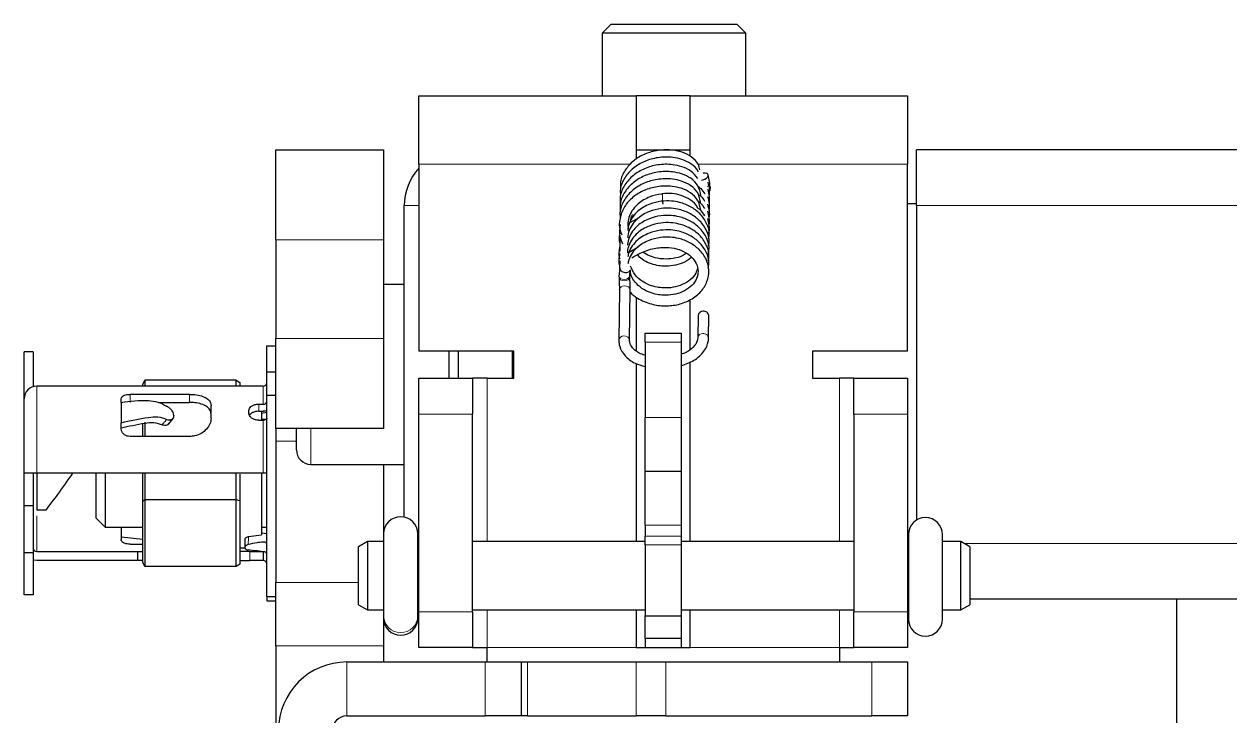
# Model space of a CAD drawing. Header units: millimetres. Extents: x -431 to 638, y -14 to 1990.
# Drawn here: x -346.5 to -279.5, y 31.5 to 70 of the extents above; entities that cross this region are included whole.
import ezdxf

# ---------------------------------------------------------------- set-up
doc = ezdxf.new("R2010")
doc.units = ezdxf.units.MM

msp = doc.modelspace()

# ---------------------------------------------------------------- linework, layer by layer
at = {"color": 7, "linetype": 'Continuous', "lineweight": 25}
for p, q in [((-313.893, 70.025), (-314.393, 69.525)), ((-313.893, 70.025), (-310.089, 70.025)), ((-310.089, 70.025), (-306.893, 70.025)), ((-306.393, 69.525), (-306.893, 70.025)), ((-314.393, 69.525), (-314.393, 66.025)), ((-310.046, 69.525), (-314.393, 69.525)), ((-306.393, 69.525), (-310.046, 69.525)), ((-306.393, 66.025), (-306.393, 69.525)), ((-324.593, 62.225), (-324.593, 66.025)), ((-324.593, 66.025), (-312.493, 66.025)), ((-312.493, 66.025), (-312.493, 62.506)), ((-309.493, 66.025), (-312.493, 66.025)), ((-309.493, 66.025), (-297.393, 66.025)), ((-309.493, 62.683), (-309.493, 66.025)), ((-297.393, 66.025), (-297.393, 62.225)), ((-332.543, 63.025), (-326.543, 63.025)), ((-332.543, 58.025), (-332.543, 63.025)), ((-326.543, 63.025), (-326.543, 58.025)), ((-312.493, 63.025), (-309.493, 63.025)), ((-296.893, 59.925), (-296.893, 63.025)), ((-67.893, 63.025), (-296.893, 63.025)), ((-324.593, 62.225), (-324.593, 51.825)), ((-297.393, 51.825), (-297.393, 62.225)), ((-308.399, 61.167), (-308.495, 61.636)), ((-308.395, 61.089), (-308.399, 61.167)), ((-325.393, 42.588), (-325.393, 59.925)), ((-296.893, 60.025), (-297.393, 60.025)), ((-296.893, 59.925), (-296.893, 42.427)), ((-312.936, 58.924), (-312.417, 59.205)), ((-332.543, 58.025), (-332.543, 52.525)), ((-326.543, 58.025), (-326.543, 52.525)), ((-313.397, 58.063), (-313.41, 57.382)), ((-312.893, 57.337), (-312.376, 57.622)), ((-313.413, 56.464), (-313.454, 55.988)), ((-313.411, 56.854), (-313.417, 56.452)), ((-313.454, 55.988), (-313.45, 55.91)), ((-312.855, 56.022), (-312.829, 56.329)), ((-312.851, 55.943), (-312.855, 56.022)), ((-325.393, 55.525), (-326.543, 55.525)), ((-313.432, 55.228), (-313.464, 52.438)), ((-312.864, 52.431), (-312.832, 55.221)), ((-312.493, 54.838), (-312.493, 51.85)), ((-309.493, 51.923), (-309.493, 54.686)), ((-309.054, 53.81), (-309.069, 52.57)), ((-308.469, 52.563), (-308.454, 53.803)), ((-332.543, 47.525), (-332.543, 52.525)), ((-326.543, 52.525), (-326.543, 47.525)), ((-311.993, 52.825), (-309.993, 52.825)), ((-311.993, 52.325), (-311.993, 52.825)), ((-311.993, 52.325), (-311.993, 48.141)), ((-309.993, 52.825), (-309.993, 52.325)), ((-309.993, 52.325), (-309.993, 48.141)), ((-309.068, 52.582), (-309.069, 52.57)), ((-346.043, 51.783), (-346.543, 51.783)), ((-346.543, 49.175), (-346.543, 51.783)), ((-346.043, 51.783), (-346.043, 49.846)), ((-333.043, 52.125), (-332.543, 52.125)), ((-333.043, 50.658), (-333.043, 52.125)), ((-319.293, 51.825), (-324.593, 51.825)), ((-322.893, 50.325), (-322.893, 51.825)), ((-322.393, 51.825), (-322.393, 50.325)), ((-319.393, 51.825), (-319.393, 50.325)), ((-319.293, 50.325), (-319.293, 51.825)), ((-297.393, 51.825), (-302.693, 51.825)), ((-302.693, 51.825), (-302.693, 50.325)), ((-312.493, 51.14), (-312.493, 41.225)), ((-309.493, 41.225), (-309.493, 51.224)), ((-333.043, 49.348), (-333.043, 50.658)), ((-332.543, 50.658), (-333.043, 50.658)), ((-324.593, 50.325), (-321.593, 50.325)), ((-324.593, 48.325), (-324.593, 50.325)), ((-321.593, 50.325), (-321.593, 48.325)), ((-320.793, 50.325), (-321.593, 50.325)), ((-320.793, 50.325), (-319.293, 50.325)), ((-302.693, 50.325), (-301.193, 50.325)), ((-300.393, 50.325), (-301.193, 50.325)), ((-300.393, 48.325), (-300.393, 50.325)), ((-300.393, 50.325), (-297.393, 50.325)), ((-297.393, 50.325), (-297.393, 48.325)), ((-340.243, 49.875), (-345.843, 49.875)), ((-333.243, 49.875), (-340.243, 49.875)), ((-339.943, 49.971), (-339.828, 50.218)), ((-339.943, 49.875), (-339.943, 49.971)), ((-339.828, 50.218), (-339.828, 49.875)), ((-334.743, 50.218), (-339.828, 50.218)), ((-334.743, 49.875), (-334.743, 50.218)), ((-334.743, 50.218), (-334.543, 50.076)), ((-334.543, 50.076), (-334.543, 49.875)), ((-346.543, 45.025), (-346.543, 49.175)), ((-341.143, 48.974), (-341.143, 49.186)), ((-341.143, 48.974), (-341.143, 47.842)), ((-337.343, 49.421), (-340.643, 49.421)), ((-339.063, 48.968), (-337.343, 48.968)), ((-333.043, 38.167), (-333.043, 49.348)), ((-332.543, 49.348), (-333.043, 49.348)), ((-336.143, 48.099), (-336.143, 48.777)), ((-334.043, 48.395), (-334.043, 48.514)), ((-333.493, 48.873), (-333.243, 48.873)), ((-333.493, 48.477), (-333.243, 48.477)), ((-333.343, 48.477), (-333.343, 47.978)), ((-333.043, 48.402), (-333.343, 48.359)), ((-324.593, 37.325), (-324.593, 48.325)), ((-321.593, 37.325), (-321.593, 48.325)), ((-300.393, 48.325), (-300.393, 37.325)), ((-297.393, 48.325), (-297.393, 37.325)), ((-341.143, 47.517), (-341.143, 47.842)), ((-339.943, 47.075), (-339.943, 47.804)), ((-339.828, 47.865), (-339.828, 47.075)), ((-338.533, 47.743), (-338.496, 47.789)), ((-338.493, 47.787), (-338.26, 48.081)), ((-338.216, 48.247), (-338.216, 48.218)), ((-333.493, 47.978), (-333.243, 47.978)), ((-333.085, 48.025), (-333.343, 48.025)), ((-311.993, 45.141), (-311.993, 48.141)), ((-309.993, 48.141), (-309.993, 45.141)), ((-337.343, 47.075), (-340.643, 47.075)), ((-326.543, 47.525), (-332.543, 47.525)), ((-332.543, 47.525), (-332.543, 46.813)), ((-331.393, 46.325), (-331.393, 47.525)), ((-332.543, 46.813), (-332.543, 38.955)), ((-345.843, 45.025), (-346.543, 45.025)), ((-346.543, 43.219), (-346.543, 45.025)), ((-346.043, 45.025), (-346.043, 43.219)), ((-343.843, 45.025), (-345.843, 45.025)), ((-333.243, 45.025), (-343.843, 45.025)), ((-342.543, 42.525), (-342.543, 45.025)), ((-342.043, 45.025), (-342.043, 42.025)), ((-339.915, 45.025), (-339.943, 44.997)), ((-339.943, 43.457), (-339.943, 44.997)), ((-339.828, 45.025), (-339.828, 43.557)), ((-334.743, 43.557), (-334.743, 45.025)), ((-334.543, 44.979), (-334.543, 43.499)), ((-333.343, 45.025), (-333.343, 41.603)), ((-333.043, 45.025), (-333.243, 45.025)), ((-330.593, 45.525), (-325.393, 45.525)), ((-326.543, 45.525), (-326.543, 41.721)), ((-311.993, 45.141), (-309.993, 45.141)), ((-311.993, 42.141), (-311.993, 45.141)), ((-309.993, 45.141), (-309.993, 42.141)), ((-346.043, 43.219), (-346.543, 43.219)), ((-346.543, 40.609), (-346.543, 43.219)), ((-346.043, 43.219), (-346.043, 40.609)), ((-345.343, 42.976), (-345.843, 42.976)), ((-339.828, 43.557), (-339.943, 43.457)), ((-339.943, 40.079), (-339.943, 43.457)), ((-339.828, 43.557), (-339.828, 39.833)), ((-334.743, 43.557), (-339.828, 43.557)), ((-334.743, 39.833), (-334.743, 43.557)), ((-334.543, 43.499), (-334.743, 43.557)), ((-334.543, 43.499), (-334.543, 39.975)), ((-342.543, 42.525), (-342.043, 42.025)), ((-342.043, 42.025), (-339.943, 42.025)), ((-341.143, 42.025), (-341.143, 41.484)), ((-334.057, 41.502), (-333.343, 41.603)), ((-333.343, 42.025), (-333.043, 42.025)), ((-333.043, 41.649), (-333.343, 41.692)), ((-326.545, 41.66), (-326.545, 37.069)), ((-324.645, 37.069), (-324.645, 41.66)), ((-311.993, 42.141), (-311.993, 41.524)), ((-309.993, 42.141), (-309.993, 41.524)), ((-297.355, 41.612), (-297.355, 36.912)), ((-295.455, 36.912), (-295.455, 41.612)), ((-341.143, 41.484), (-341.143, 41.32)), ((-341.143, 41.484), (-339.943, 41.366)), ((-340.643, 41.083), (-339.943, 41.083)), ((-334.243, 40.863), (-334.243, 40.938)), ((-327.443, 41.225), (-327.943, 40.937)), ((-327.943, 37.714), (-327.943, 40.937)), ((-326.545, 41.225), (-327.443, 41.225)), ((-327.443, 41.225), (-327.443, 37.425)), ((-324.593, 41.225), (-324.645, 41.225)), ((-311.993, 41.225), (-321.593, 41.225)), ((-311.993, 41.041), (-311.993, 41.524)), ((-311.993, 41.041), (-311.993, 37.099)), ((-309.993, 41.524), (-309.993, 41.041)), ((-300.393, 41.225), (-309.993, 41.225)), ((-309.993, 41.041), (-309.993, 37.099)), ((-297.355, 41.225), (-297.393, 41.225)), ((-294.443, 41.225), (-295.455, 41.225)), ((-293.943, 40.937), (-294.443, 41.225)), ((-294.443, 39.325), (-294.443, 41.225)), ((-293.943, 40.937), (-293.943, 39.325)), ((-346.543, 38.268), (-346.543, 40.609)), ((-346.043, 40.609), (-346.543, 40.609)), ((-346.043, 40.609), (-346.043, 38.268)), ((-345.843, 40.675), (-340.243, 40.675)), ((-340.243, 40.675), (-340.243, 40.175)), ((-340.243, 40.675), (-339.943, 40.675)), ((-334.543, 40.875), (-334.243, 40.875)), ((-333.993, 40.675), (-334.543, 40.675)), ((-333.993, 40.675), (-333.243, 40.675)), ((-333.243, 40.675), (-333.243, 40.175)), ((-340.243, 40.175), (-345.843, 40.175)), ((-339.943, 40.175), (-340.243, 40.175)), ((-339.828, 39.833), (-339.943, 40.079)), ((-334.743, 39.833), (-339.828, 39.833)), ((-334.543, 39.975), (-334.743, 39.833)), ((-334.543, 40.175), (-333.993, 40.175)), ((-333.243, 40.175), (-333.993, 40.175)), ((-332.543, 35.419), (-332.543, 38.955)), ((-294.443, 37.425), (-294.443, 39.325)), ((-293.943, 39.325), (-293.943, 37.714)), ((-346.043, 38.268), (-346.543, 38.268)), ((-333.043, 38.167), (-332.543, 38.167)), ((-333.043, 38.167), (-333.043, 37.925)), ((-333.043, 37.925), (-332.543, 37.925)), ((-327.943, 37.714), (-327.443, 37.425)), ((-294.443, 37.425), (-293.943, 37.714)), ((-70.743, 38.025), (-293.943, 38.025)), ((-282.443, 38.025), (-282.443, 24.625)), ((-327.443, 37.425), (-326.545, 37.425)), ((-326.545, 37.069), (-326.545, 36.96)), ((-326.543, 36.899), (-326.543, 35.419)), ((-324.645, 37.425), (-324.593, 37.425)), ((-324.645, 36.96), (-324.645, 37.069)), ((-324.593, 35.325), (-324.593, 37.325)), ((-321.593, 37.425), (-311.993, 37.425)), ((-321.593, 37.325), (-321.593, 35.325)), ((-312.493, 37.425), (-312.493, 35.325)), ((-311.993, 37.099), (-309.993, 37.099)), ((-311.993, 35.825), (-311.993, 37.099)), ((-309.993, 37.425), (-300.393, 37.425)), ((-309.993, 37.099), (-309.993, 35.825)), ((-309.493, 35.325), (-309.493, 37.425)), ((-300.393, 35.325), (-300.393, 37.325)), ((-297.393, 37.425), (-297.355, 37.425)), ((-297.393, 37.325), (-297.393, 35.325)), ((-295.455, 37.425), (-294.443, 37.425)), ((-309.993, 35.825), (-311.993, 35.825)), ((-311.993, 35.825), (-311.993, 35.325)), ((-309.993, 35.825), (-309.993, 35.325)), ((-332.543, 35.419), (-332.543, 30.802)), ((-326.543, 35.419), (-326.543, 34.525)), ((-321.593, 35.325), (-324.593, 35.325)), ((-321.593, 35.325), (-320.793, 35.325)), ((-320.793, 34.525), (-320.793, 35.325)), ((-312.493, 35.325), (-311.993, 35.325)), ((-311.993, 35.325), (-309.993, 35.325)), ((-309.993, 35.325), (-309.493, 35.325)), ((-301.193, 35.325), (-301.193, 34.525)), ((-301.193, 35.325), (-300.393, 35.325)), ((-297.393, 35.325), (-300.393, 35.325)), ((-328.593, 34.525), (-320.893, 34.525)), ((-320.893, 34.525), (-318.893, 34.525)), ((-318.893, 34.525), (-318.893, 31.525)), ((-318.893, 34.525), (-318.532, 34.525)), ((-318.532, 34.525), (-312.491, 34.525)), ((-312.491, 34.525), (-310.852, 34.525)), ((-310.852, 34.525), (-299.393, 34.525)), ((-299.393, 34.525), (-297.393, 34.525)), ((-297.393, 34.525), (-297.393, 31.525)), ((-328.593, 31.525), (-320.893, 31.525)), ((-318.893, 31.525), (-320.893, 31.525)), ((-318.532, 31.525), (-318.893, 31.525)), ((-318.532, 31.525), (-312.491, 31.525)), ((-310.852, 31.525), (-312.491, 31.525)), ((-310.852, 31.525), (-299.393, 31.525)), ((-297.393, 31.525), (-299.393, 31.525))]:
    msp.add_line(p, q, dxfattribs=at)
at = {"color": 8, "linetype": 'Continuous', "lineweight": 18}
for p, q in [((-312.807, 62.225), (-324.593, 62.225)), ((-297.393, 62.225), (-309.044, 62.225)), ((-324.593, 59.925), (-325.393, 59.925)), ((-67.893, 59.925), (-296.893, 59.925)), ((-326.543, 58.025), (-332.543, 58.025)), ((-332.543, 52.525), (-326.543, 52.525)), ((-309.993, 52.325), (-311.993, 52.325)), ((-320.793, 41.225), (-320.793, 50.325)), ((-301.193, 50.325), (-301.193, 41.225)), ((-345.843, 49.875), (-345.843, 45.025)), ((-333.243, 48.873), (-333.243, 49.875)), ((-340.643, 49.421), (-340.643, 48.968)), ((-337.343, 48.968), (-337.343, 49.421)), ((-333.493, 48.873), (-333.493, 48.477)), ((-321.593, 48.325), (-324.593, 48.325)), ((-297.393, 48.325), (-300.393, 48.325)), ((-333.243, 45.025), (-333.243, 47.978)), ((-311.993, 48.141), (-309.993, 48.141)), ((-330.593, 47.525), (-330.593, 45.525)), ((-331.393, 46.813), (-332.543, 46.813)), ((-345.843, 42.666), (-345.843, 40.675)), ((-309.993, 42.141), (-311.993, 42.141)), ((-311.993, 41.524), (-309.993, 41.524)), ((-309.993, 41.041), (-311.993, 41.041)), ((-70.417, 41.125), (-294.27, 41.125)), ((-333.993, 40.175), (-333.993, 40.675)), ((-332.543, 38.955), (-327.943, 38.955)), ((-324.593, 37.325), (-321.593, 37.325)), ((-320.793, 35.325), (-320.793, 37.425)), ((-301.193, 37.425), (-301.193, 35.325)), ((-300.393, 37.325), (-297.393, 37.325)), ((-326.543, 35.419), (-332.543, 35.419)), ((-312.493, 35.325), (-320.793, 35.325)), ((-301.193, 35.325), (-309.493, 35.325)), ((-328.593, 31.525), (-328.593, 34.525)), ((-320.893, 31.525), (-320.893, 34.525)), ((-318.532, 34.525), (-318.532, 31.525)), ((-312.491, 31.525), (-312.491, 34.525)), ((-310.852, 34.525), (-310.852, 31.525)), ((-299.393, 31.525), (-299.393, 34.525))]:
    msp.add_line(p, q, dxfattribs=at)
at = {"color": 7, "linetype": 'Continuous', "lineweight": 25, "flags": 128}
for points in [[(-308.868, 61.343), (-308.78, 61.351), (-308.669, 61.389), (-308.575, 61.449), (-308.511, 61.522), (-308.489, 61.598), (-308.51, 61.665), (-308.572, 61.712), (-308.665, 61.732), (-308.776, 61.723), (-308.776, 61.723)], [(-333.043, 48.5), (-333.107, 48.487), (-333.243, 48.477)], [(-333.043, 48.1), (-333.047, 48.076), (-333.059, 48.053), (-333.077, 48.032), (-333.102, 48.014), (-333.132, 47.998), (-333.167, 47.987), (-333.204, 47.98), (-333.243, 47.978)], [(-345.843, 40.175), (-345.98, 40.189), (-346.043, 40.205)]]:
    msp.add_lwpolyline(points, dxfattribs=at)
at = {"color": 8, "linetype": 'Continuous', "lineweight": 18, "flags": 128}
for points in [[(-313.454, 55.988), (-313.432, 55.925), (-313.368, 55.867), (-313.271, 55.83), (-313.157, 55.819)], [(-313.45, 55.91), (-313.428, 55.847), (-313.364, 55.789), (-313.267, 55.751), (-313.152, 55.74)], [(-313.157, 55.819), (-313.042, 55.836), (-312.944, 55.88), (-312.879, 55.942), (-312.855, 56.014), (-312.855, 56.021)], [(-313.152, 55.74), (-313.038, 55.758), (-312.94, 55.801), (-312.874, 55.864), (-312.851, 55.935), (-312.851, 55.943)], [(-313.145, 55.46), (-313.029, 55.445), (-312.929, 55.397), (-312.86, 55.323), (-312.832, 55.233), (-312.832, 55.221)], [(-313.177, 52.67), (-313.062, 52.656), (-312.962, 52.608), (-312.892, 52.533), (-312.865, 52.444), (-312.864, 52.434)]]:
    msp.add_lwpolyline(points, dxfattribs=at)
at = {"color": 7, "linetype": 'Continuous', "lineweight": 25}
for centre, radius, start, end in [((-322.293, 59.925), 3.1, 137.89655, 180), ((-309.986, 60.185), 1.046, 179.97298, 189.73536), ((-308.788, 53.774), 0.269, 85.56913, 172.30264), ((-308.726, 53.771), 0.273, 6.61508, 98.74019), ((-345.843, 49.175), 0.7, 90, 180), ((-333.243, 50.075), 0.2, 270, 0), ((-333.225, 49.055), 0.183, 264.18756, 352.66613), ((-330.593, 46.325), 0.8, 180, 270), ((-325.595, 41.66), 0.95, 0, 180), ((-296.405, 41.612), 0.95, 0, 180), ((-333.143, 41.944), 0.0996, 3.92792, 54.46683), ((-345.843, 40.875), 0.2, 180, 270), ((-333.243, 39.975), 0.2, 0, 90), ((-325.595, 36.96), 0.95, 180, 0), ((-296.405, 36.912), 0.95, 180, 0), ((-328.593, 30.725), 3.8, 90, 180), ((-328.593, 30.725), 0.8, 90, 180)]:
    msp.add_arc(centre, radius, start, end, dxfattribs=at)
at = {"color": 8, "linetype": 'Continuous', "lineweight": 18}
for centre, radius, start, end in [((-308.593, 61.181), 0.194, 281.16678, 355.78028), ((-308.542, 61.086), 0.147, 305.37952, 0.99151), ((-305.243, 60.49), 5.797, 179.23853, 183.01816), ((-313.166, 55.192), 0.269, 85.56913, 172.30264), ((-313.198, 52.402), 0.269, 85.57069, 172.28471), ((-308.801, 52.531), 0.272, 85.84851, 169.10635), ((-308.74, 52.531), 0.273, 6.62516, 98.73922), ((-325.617, 37.091), 0.929, 181.38421, 271.32035), ((-325.574, 37.091), 0.929, 268.67965, 358.61579)]:
    msp.add_arc(centre, radius, start, end, dxfattribs=at)
at = {"color": 7, "linetype": 'Continuous', "lineweight": 25}
for points, knots in [([(-309.044, 61.804), (-309.047, 61.812), (-309.102, 61.998), (-309.417, 62.248), (-309.906, 62.502), (-310.54, 62.638), (-311.27, 62.628), (-312.034, 62.413), (-312.676, 62.032), (-313.148, 61.496), (-313.396, 60.965), (-313.378, 60.631), (-313.372, 60.525)], [0, 0, 0, 0, 0.0049932, 0.1184, 0.2199179, 0.3054222, 0.4406214, 0.56324, 0.6855922, 0.8102433, 0.9399247, 1, 1, 1, 1]), ([(-308.947, 61.907), (-308.972, 62.018), (-309.037, 62.311), (-309.399, 62.653), (-309.899, 62.903), (-310.53, 63.041), (-311.261, 63.031), (-312.024, 62.818), (-312.668, 62.437), (-313.142, 61.903), (-313.397, 61.347), (-313.375, 60.986), (-313.368, 60.854)], [0, 0, 0, 0, 0.063333, 0.16851, 0.262688, 0.342003, 0.46736, 0.58109, 0.694609, 0.810179, 0.930447, 1, 1, 1, 1]), ([(-308.892, 60.472), (-308.932, 60.665), (-309.01, 61.043), (-309.421, 61.452), (-309.927, 61.698), (-310.559, 61.834), (-311.29, 61.82), (-312.052, 61.604), (-312.693, 61.22), (-313.163, 60.683), (-313.414, 60.128), (-313.39, 59.77), (-313.381, 59.64)], [0, 0, 0, 0, 0.105289, 0.205903, 0.295917, 0.37175, 0.491758, 0.600525, 0.708989, 0.819647, 0.934706, 1, 1, 1, 1]), ([(-309.063, 61.432), (-309.18, 61.579), (-309.403, 61.859), (-309.92, 62.098), (-310.548, 62.237), (-311.281, 62.224), (-312.043, 62.009), (-312.684, 61.626), (-313.156, 61.089), (-313.408, 60.534), (-313.385, 60.175), (-313.377, 60.045)], [0, 0, 0, 0, 0.111414, 0.212113, 0.296936, 0.431116, 0.552769, 0.67412, 0.797839, 0.926514, 1, 1, 1, 1]), ([(-308.897, 60.069), (-308.938, 60.263), (-309.017, 60.643), (-309.43, 61.052), (-309.936, 61.296), (-310.568, 61.431), (-311.3, 61.417), (-312.061, 61.199), (-312.701, 60.814), (-313.17, 60.276), (-313.419, 59.721), (-313.395, 59.364), (-313.386, 59.235)], [0, 0, 0, 0, 0.105884, 0.20648, 0.296453, 0.37226, 0.492276, 0.601015, 0.709415, 0.82009, 0.935131, 1, 1, 1, 1]), ([(-308.419, 60.525), (-308.41, 60.629), (-308.39, 60.862), (-308.457, 61.092), (-308.495, 61.221)], [0, 0, 0, 0, 0.4433746, 1, 1, 1, 1]), ([(-308.383, 60.947), (-308.383, 60.947), (-308.383, 60.947), (-308.386, 60.968), (-308.39, 61.012), (-308.393, 61.063), (-308.395, 61.089)], [0, 0, 0, 0, 0.09133, 0.306343, 0.65458, 1, 1, 1, 1]), ([(-308.902, 59.666), (-308.943, 59.862), (-309.023, 60.242), (-309.438, 60.651), (-309.945, 60.895), (-310.578, 61.029), (-311.31, 61.013), (-312.071, 60.794), (-312.707, 60.408), (-313.187, 59.869), (-313.428, 59.225), (-313.458, 58.668), (-313.324, 58.376), (-313.287, 58.294)], [0, 0, 0, 0, 0.097442, 0.189485, 0.271783, 0.341134, 0.450972, 0.550456, 0.6496, 0.750897, 0.856158, 0.95975, 1, 1, 1, 1]), ([(-311.04, 60.569), (-311.057, 60.568), (-311.294, 60.551), (-311.78, 60.421), (-312.326, 60.11), (-312.688, 59.717), (-312.886, 59.352), (-312.969, 58.963), (-312.951, 58.739), (-312.941, 58.625)], [0, 0, 0, 0, 0.015165, 0.21726, 0.450342, 0.58255, 0.720623, 0.859229, 1, 1, 1, 1]), ([(-309.081, 59.805), (-309.083, 59.812), (-309.141, 59.997), (-309.46, 60.246), (-309.952, 60.492), (-310.493, 60.615), (-310.855, 60.595), (-311.037, 60.584)], [0, 0, 0, 0, 0.01249, 0.301593, 0.560015, 0.777814, 1, 1, 1, 1]), ([(-309.044, 60.992), (-308.996, 60.952), (-308.842, 60.826), (-308.747, 60.675), (-308.681, 60.572)], [0, 0, 0, 0, 0.3180891, 1, 1, 1, 1]), ([(-308.975, 60.525), (-308.953, 60.507), (-308.827, 60.401), (-308.75, 60.274), (-308.686, 60.17)], [0, 0, 0, 0, 0.174816, 1, 1, 1, 1]), ([(-308.43, 59.66), (-308.418, 59.786), (-308.396, 60.038), (-308.468, 60.289), (-308.504, 60.415)], [0, 0, 0, 0, 0.4974852, 1, 1, 1, 1]), ([(-308.425, 60.063), (-308.414, 60.187), (-308.391, 60.44), (-308.463, 60.69), (-308.5, 60.818)], [0, 0, 0, 0, 0.4922147, 1, 1, 1, 1]), ([(-308.413, 60.736), (-308.407, 60.745), (-308.393, 60.768), (-308.382, 60.805), (-308.375, 60.839), (-308.371, 60.87), (-308.369, 60.898), (-308.368, 60.929), (-308.368, 60.943)], [0, 0, 0, 0, 0.0974178, 0.2586614, 0.3843062, 0.5179778, 0.7671534, 1, 1, 1, 1]), ([(-308.478, 57.668), (-308.46, 57.748), (-308.394, 58.038), (-308.549, 58.541), (-308.917, 59.08), (-309.458, 59.481), (-310.019, 59.704), (-310.573, 59.794), (-311.14, 59.777), (-311.799, 59.617), (-312.343, 59.299), (-312.706, 58.905), (-312.896, 58.542), (-312.968, 58.267), (-312.962, 58.145), (-312.962, 58.137)], [0, 0, 0, 0, 0.0427725, 0.1546872, 0.2643743, 0.3632218, 0.4607896, 0.5258585, 0.6064299, 0.6994983, 0.8069872, 0.8679354, 0.9315648, 0.9954165, 1, 1, 1, 1]), ([(-308.473, 58.07), (-308.455, 58.149), (-308.389, 58.438), (-308.542, 58.94), (-308.91, 59.48), (-309.449, 59.882), (-310.009, 60.106), (-310.563, 60.196), (-311.13, 60.18), (-311.79, 60.022), (-312.334, 59.704), (-312.697, 59.311), (-312.888, 58.948), (-312.961, 58.672), (-312.956, 58.548), (-312.956, 58.538)], [0, 0, 0, 0, 0.042308, 0.15415, 0.2638, 0.362621, 0.46011, 0.525142, 0.605685, 0.698744, 0.806146, 0.867056, 0.930656, 0.994491, 1, 1, 1, 1]), ([(-309.116, 60.241), (-309.046, 60.185), (-308.869, 60.043), (-308.758, 59.871), (-308.69, 59.767)], [0, 0, 0, 0, 0.391046, 1, 1, 1, 1]), ([(-309.081, 59.805), (-309.026, 59.761), (-308.863, 59.629), (-308.762, 59.47), (-308.695, 59.364)], [0, 0, 0, 0, 0.334031, 1, 1, 1, 1]), ([(-308.434, 59.257), (-308.434, 59.257), (-308.386, 59.378), (-308.416, 59.639), (-308.478, 59.888), (-308.509, 60.012)], [0, 0, 0, 0, 0.000172, 0.502667, 1, 1, 1, 1]), ([(-308.483, 57.267), (-308.465, 57.348), (-308.4, 57.638), (-308.555, 58.142), (-308.925, 58.68), (-309.467, 59.081), (-310.028, 59.303), (-310.583, 59.391), (-311.15, 59.373), (-311.809, 59.213), (-312.352, 58.894), (-312.714, 58.499), (-312.903, 58.136), (-312.974, 57.862), (-312.969, 57.742), (-312.968, 57.736)], [0, 0, 0, 0, 0.043237, 0.155226, 0.264949, 0.363826, 0.461472, 0.526578, 0.607178, 0.700257, 0.807834, 0.868821, 0.932479, 0.996349, 1, 1, 1, 1]), ([(-312.795, 59.001), (-312.795, 59.087), (-312.795, 59.241), (-312.708, 59.378), (-312.67, 59.437)], [0, 0, 0, 0, 0.563743, 1, 1, 1, 1]), ([(-308.457, 58.42), (-308.452, 58.433), (-308.398, 58.567), (-308.425, 58.838), (-308.488, 59.085), (-308.518, 59.206)], [0, 0, 0, 0, 0.051584, 0.533192, 1, 1, 1, 1]), ([(-308.438, 58.856), (-308.438, 58.857), (-308.391, 58.978), (-308.421, 59.239), (-308.483, 59.486), (-308.514, 59.609)], [0, 0, 0, 0, 0.002516, 0.506423, 1, 1, 1, 1]), ([(-313.392, 58.466), (-313.438, 58.236), (-313.485, 58.002), (-313.404, 57.783), (-313.402, 57.779)], [0, 0, 0, 0, 0.985359, 1, 1, 1, 1]), ([(-313.388, 58.869), (-313.418, 58.642), (-313.468, 58.271), (-313.312, 57.923), (-313.252, 57.788)], [0, 0, 0, 0, 0.6127359, 1, 1, 1, 1]), ([(-308.487, 56.865), (-308.469, 56.947), (-308.405, 57.239), (-308.561, 57.743), (-308.933, 58.28), (-309.476, 58.68), (-310.037, 58.901), (-310.593, 58.989), (-311.16, 58.97), (-311.818, 58.808), (-312.361, 58.488), (-312.722, 58.093), (-312.911, 57.729), (-312.982, 57.443), (-312.974, 57.311), (-312.973, 57.293)], [0, 0, 0, 0, 0.0433643, 0.1545619, 0.2634749, 0.3616169, 0.4585878, 0.5232278, 0.6032337, 0.6956034, 0.8024385, 0.8629931, 0.9261889, 0.9895827, 1, 1, 1, 1]), ([(-308.492, 56.464), (-308.474, 56.546), (-308.41, 56.839), (-308.568, 57.343), (-308.941, 57.88), (-309.485, 58.279), (-310.047, 58.5), (-310.603, 58.586), (-311.17, 58.566), (-311.827, 58.404), (-312.372, 58.082), (-312.726, 57.689), (-312.908, 57.363), (-312.94, 57.158), (-312.953, 57.078)], [0, 0, 0, 0, 0.04529, 0.16028, 0.272871, 0.374324, 0.474616, 0.541455, 0.624163, 0.719631, 0.830128, 0.892746, 0.958084, 1, 1, 1, 1]), ([(-312.833, 55.106), (-312.828, 55.1), (-312.722, 54.966), (-312.335, 54.712), (-311.693, 54.42), (-310.894, 54.315), (-310.132, 54.4), (-309.432, 54.674), (-308.869, 55.117), (-308.517, 55.691), (-308.412, 56.322), (-308.565, 56.943), (-308.951, 57.481), (-309.493, 57.879), (-310.056, 58.098), (-310.612, 58.184), (-311.18, 58.163), (-311.837, 58), (-312.381, 57.677), (-312.734, 57.283), (-312.913, 56.963), (-312.944, 56.764), (-312.956, 56.689)], [0, 0, 0, 0, 0.002052, 0.044802, 0.111657, 0.171853, 0.231635, 0.292253, 0.355355, 0.417763, 0.478389, 0.541427, 0.60313, 0.658728, 0.713717, 0.750355, 0.795682, 0.847989, 0.908576, 0.942903, 0.978714, 1, 1, 1, 1]), ([(-313.406, 57.257), (-313.453, 57.023), (-313.5, 56.786), (-313.416, 56.564), (-313.415, 56.562)], [0, 0, 0, 0, 0.991326, 1, 1, 1, 1]), ([(-313.402, 57.66), (-313.448, 57.427), (-313.495, 57.191), (-313.412, 56.97), (-313.411, 56.968)], [0, 0, 0, 0, 0.989365, 1, 1, 1, 1]), ([(-312.729, 57.025), (-312.582, 57.112), (-312.21, 57.332), (-311.672, 57.519), (-311.156, 57.592), (-310.732, 57.609), (-310.237, 57.539), (-309.718, 57.321), (-309.319, 56.996), (-309.081, 56.598), (-309.028, 56.173), (-309.156, 55.755), (-309.459, 55.386), (-309.903, 55.113), (-310.425, 54.955), (-310.914, 54.924), (-311.363, 54.976), (-311.777, 55.095), (-312.21, 55.317), (-312.588, 55.67), (-312.822, 56.041), (-312.815, 56.281), (-312.813, 56.344)], [0, 0, 0, 0, 0.055596, 0.140078, 0.172952, 0.200821, 0.255696, 0.31011, 0.365013, 0.421726, 0.477431, 0.531435, 0.587776, 0.643286, 0.693678, 0.74371, 0.77672, 0.816999, 0.86302, 0.916065, 0.978165, 1, 1, 1, 1]), ([(-309.433, 57.056), (-309.448, 57.038), (-309.56, 56.898), (-309.906, 56.722), (-310.42, 56.563), (-310.912, 56.536), (-311.361, 56.591), (-311.771, 56.714), (-312.164, 56.907), (-312.351, 57.1), (-312.436, 57.188)], [0, 0, 0, 0, 0.025365, 0.197892, 0.354514, 0.510314, 0.613007, 0.738205, 0.881111, 1, 1, 1, 1]), ([(-309.697, 57.27), (-309.771, 57.221), (-309.977, 57.084), (-310.425, 56.969), (-310.911, 56.938), (-311.359, 56.996), (-311.763, 57.109), (-312.005, 57.252), (-312.129, 57.325)], [0, 0, 0, 0, 0.11591, 0.322053, 0.527207, 0.662398, 0.82718, 1, 1, 1, 1]), ([(-313.408, 56.462), (-313.411, 56.455), (-313.424, 56.425), (-313.4, 56.363), (-313.337, 56.293), (-313.239, 56.235), (-313.162, 56.219), (-313.123, 56.21)], [0, 0, 0, 0, 0.077645, 0.308234, 0.538823, 0.769411, 1, 1, 1, 1]), ([(-309.093, 56.445), (-309.115, 56.351), (-309.17, 56.116), (-309.461, 55.788), (-309.901, 55.514), (-310.425, 55.357), (-310.914, 55.327), (-311.362, 55.38), (-311.777, 55.499), (-312.204, 55.722), (-312.604, 56.074), (-312.734, 56.392), (-312.804, 56.563)], [0, 0, 0, 0, 0.076825, 0.193273, 0.307965, 0.41208, 0.515503, 0.583722, 0.666946, 0.762009, 0.871666, 1, 1, 1, 1]), ([(-313.45, 55.91), (-313.447, 55.857), (-313.442, 55.754), (-313.436, 55.567), (-313.432, 55.396), (-313.431, 55.285), (-313.432, 55.239), (-313.432, 55.228)], [0, 0, 0, 0, 0.24166, 0.475271, 0.711669, 0.92868, 1, 1, 1, 1]), ([(-313.123, 56.21), (-313.084, 56.207), (-313.007, 56.202), (-312.909, 56.23), (-312.843, 56.278), (-312.834, 56.321), (-312.83, 56.34)], [0, 0, 0, 0, 0.262864, 0.525728, 0.788592, 1, 1, 1, 1]), ([(-312.832, 55.221), (-312.832, 55.268), (-312.831, 55.365), (-312.835, 55.562), (-312.842, 55.77), (-312.848, 55.885), (-312.851, 55.943)], [0, 0, 0, 0, 0.243086, 0.500781, 0.748307, 1, 1, 1, 1]), ([(-313.464, 52.438), (-313.454, 52.318), (-313.429, 52.004), (-313.134, 51.543), (-312.637, 51.153), (-312.19, 51.026), (-311.993, 50.97)], [0, 0, 0, 0, 0.178356, 0.465165, 0.765567, 1, 1, 1, 1]), ([(-311.993, 51.596), (-312.109, 51.633), (-312.422, 51.732), (-312.734, 52.015), (-312.857, 52.26), (-312.863, 52.398), (-312.864, 52.431)], [0, 0, 0, 0, 0.20072, 0.544447, 0.889913, 1, 1, 1, 1]), ([(-309.069, 52.57), (-309.074, 52.512), (-309.091, 52.346), (-309.285, 52.052), (-309.621, 51.776), (-309.906, 51.681), (-309.993, 51.652)], [0, 0, 0, 0, 0.186073, 0.531266, 0.856526, 1, 1, 1, 1]), ([(-309.993, 51.004), (-309.745, 51.097), (-309.226, 51.291), (-308.706, 51.78), (-308.489, 52.239), (-308.473, 52.498), (-308.469, 52.563)], [0, 0, 0, 0, 0.296749, 0.621112, 0.904633, 1, 1, 1, 1]), ([(-341.143, 49.186), (-341.138, 49.215), (-341.127, 49.271), (-341.041, 49.341), (-340.915, 49.392), (-340.774, 49.417), (-340.681, 49.42), (-340.643, 49.421)], [0, 0, 0, 0, 0.214373, 0.428779, 0.642592, 0.856666, 1, 1, 1, 1]), ([(-341.143, 48.974), (-340.645, 49.037), (-339.974, 49.122), (-339.079, 49.016), (-338.774, 48.844), (-338.62, 48.757)], [0, 0, 0, 0, 0.587693, 0.790818, 1, 1, 1, 1]), ([(-337.343, 49.421), (-337.209, 49.416), (-336.939, 49.404), (-336.58, 49.313), (-336.31, 49.164), (-336.165, 48.977), (-336.15, 48.836), (-336.143, 48.777)], [0, 0, 0, 0, 0.213238, 0.42649, 0.63916, 0.849598, 1, 1, 1, 1]), ([(-336.143, 48.308), (-336.156, 48.393), (-336.18, 48.564), (-336.378, 48.759), (-336.674, 48.891), (-337.013, 48.958), (-337.245, 48.965), (-337.343, 48.968)], [0, 0, 0, 0, 0.2123763, 0.4249789, 0.6334795, 0.8436094, 1, 1, 1, 1]), ([(-338.216, 48.247), (-338.221, 48.288), (-338.231, 48.372), (-338.306, 48.507), (-338.417, 48.631), (-338.529, 48.713), (-338.599, 48.747), (-338.62, 48.757)], [0, 0, 0, 0, 0.225883, 0.451767, 0.67765, 0.903524, 1, 1, 1, 1]), ([(-334.043, 48.514), (-334.037, 48.556), (-334.025, 48.641), (-333.931, 48.748), (-333.792, 48.827), (-333.638, 48.867), (-333.535, 48.872), (-333.493, 48.873)], [0, 0, 0, 0, 0.214305, 0.42865, 0.642279, 0.856223, 1, 1, 1, 1]), ([(-333.493, 47.978), (-333.555, 47.983), (-333.679, 47.992), (-333.844, 48.067), (-333.968, 48.175), (-334.034, 48.291), (-334.041, 48.365), (-334.043, 48.395)], [0, 0, 0, 0, 0.214393, 0.428789, 0.643061, 0.856854, 1, 1, 1, 1]), ([(-333.493, 48.477), (-333.555, 48.473), (-333.679, 48.466), (-333.842, 48.406), (-333.955, 48.333), (-333.987, 48.272), (-333.999, 48.25)], [0, 0, 0, 0, 0.28124, 0.562484, 0.843527, 1, 1, 1, 1]), ([(-341.143, 47.842), (-340.645, 47.95), (-339.974, 48.096), (-339.079, 48.207), (-338.774, 48.085), (-338.62, 48.024)], [0, 0, 0, 0, 0.5876932, 0.7908183, 1, 1, 1, 1]), ([(-341.143, 47.552), (-340.714, 47.649), (-340.123, 47.784), (-339.309, 47.898), (-339.017, 47.777), (-338.87, 47.717)], [0, 0, 0, 0, 0.56666, 0.780905, 1, 1, 1, 1]), ([(-338.533, 47.743), (-338.54, 47.738), (-338.576, 47.711), (-338.66, 47.685), (-338.775, 47.689), (-338.847, 47.71), (-338.87, 47.717)], [0, 0, 0, 0, 0.088696, 0.457739, 0.826694, 1, 1, 1, 1]), ([(-338.62, 48.024), (-338.571, 48.012), (-338.473, 47.988), (-338.349, 48.008), (-338.259, 48.068), (-338.22, 48.146), (-338.217, 48.202), (-338.216, 48.218)], [0, 0, 0, 0, 0.225867, 0.451734, 0.677598, 0.903479, 1, 1, 1, 1]), ([(-336.143, 48.099), (-336.156, 47.993), (-336.181, 47.78), (-336.381, 47.474), (-336.678, 47.234), (-337.017, 47.096), (-337.247, 47.081), (-337.343, 47.075)], [0, 0, 0, 0, 0.2128333, 0.4258501, 0.6355415, 0.8465873, 1, 1, 1, 1]), ([(-340.643, 47.075), (-340.7, 47.08), (-340.812, 47.09), (-340.962, 47.168), (-341.075, 47.281), (-341.135, 47.405), (-341.141, 47.485), (-341.143, 47.517)], [0, 0, 0, 0, 0.214445, 0.428893, 0.643239, 0.857188, 1, 1, 1, 1]), ([(-345.843, 45.025), (-345.843, 44.631), (-345.843, 43.926), (-345.843, 43.266), (-345.843, 42.976)], [0, 0, 0, 0, 0.559866, 1, 1, 1, 1]), ([(-343.843, 45.025), (-344.123, 44.631), (-344.624, 43.926), (-345.123, 43.266), (-345.343, 42.976)], [0, 0, 0, 0, 0.559911, 1, 1, 1, 1]), ([(-340.643, 41.083), (-340.7, 41.085), (-340.812, 41.09), (-340.962, 41.127), (-341.075, 41.185), (-341.135, 41.253), (-341.141, 41.301), (-341.143, 41.32)], [0, 0, 0, 0, 0.214385, 0.428772, 0.643033, 0.856802, 1, 1, 1, 1]), ([(-334.243, 41.369), (-334.241, 41.383), (-334.235, 41.409), (-334.202, 41.445), (-334.175, 41.464), (-334.166, 41.47)], [0, 0, 0, 0, 0.4045915, 0.8091756, 1, 1, 1, 1]), ([(-334.243, 40.938), (-334.243, 40.965), (-334.243, 41.036), (-334.243, 41.15), (-334.243, 41.267), (-334.243, 41.339), (-334.243, 41.369)], [0, 0, 0, 0, 0.190015, 0.497902, 0.793065, 1, 1, 1, 1]), ([(-334.086, 41.057), (-334.109, 41.049), (-334.158, 41.035), (-334.212, 41), (-334.24, 40.967), (-334.242, 40.946), (-334.243, 40.938)], [0, 0, 0, 0, 0.266331, 0.548449, 0.829136, 1, 1, 1, 1]), ([(-334.166, 41.47), (-334.153, 41.476), (-334.121, 41.491), (-334.081, 41.498), (-334.057, 41.502)], [0, 0, 0, 0, 0.40435, 1, 1, 1, 1]), ([(-333.043, 41.047), (-333.044, 41.066), (-333.046, 41.102), (-333.063, 41.149), (-333.102, 41.195), (-333.178, 41.197), (-333.339, 41.194), (-333.651, 41.161), (-333.921, 41.096), (-334.086, 41.057)], [0, 0, 0, 0, 0.052051, 0.100621, 0.143629, 0.208426, 0.277664, 0.558659, 1, 1, 1, 1]), ([(-334.243, 40.863), (-334.241, 40.851), (-334.236, 40.825), (-334.195, 40.793), (-334.142, 40.773), (-334.101, 40.767), (-334.086, 40.765)], [0, 0, 0, 0, 0.2663111, 0.549123, 0.8297768, 1, 1, 1, 1]), ([(-333.351, 40.675), (-333.429, 40.685), (-333.68, 40.717), (-333.921, 40.745), (-334.086, 40.765)], [0, 0, 0, 0, 0.313457, 1, 1, 1, 1]), ([(-333.043, 40.488), (-333.044, 40.507), (-333.046, 40.543), (-333.063, 40.593), (-333.1, 40.642), (-333.171, 40.653), (-333.219, 40.659), (-333.243, 40.662)], [0, 0, 0, 0, 0.195302, 0.377541, 0.538909, 0.761383, 1, 1, 1, 1])]:
    msp.add_open_spline(points, degree=3, knots=knots, dxfattribs=at)
at = {"color": 8, "linetype": 'Continuous', "lineweight": 18}
for points, knots in [([(-338.87, 47.717), (-338.849, 47.742), (-338.808, 47.793), (-338.74, 47.875), (-338.677, 47.953), (-338.635, 48.004), (-338.62, 48.024)], [0, 0, 0, 0, 0.246022, 0.497638, 0.810556, 1, 1, 1, 1]), ([(-334.057, 41.502), (-334.059, 41.468), (-334.063, 41.391), (-334.069, 41.271), (-334.077, 41.156), (-334.083, 41.085), (-334.086, 41.057), (-334.086, 41.057)], [0, 0, 0, 0, 0.23003, 0.514952, 0.811013, 0.999883, 1, 1, 1, 1])]:
    msp.add_open_spline(points, degree=3, knots=knots, dxfattribs=at)

doc.saveas('drawing.dxf')
